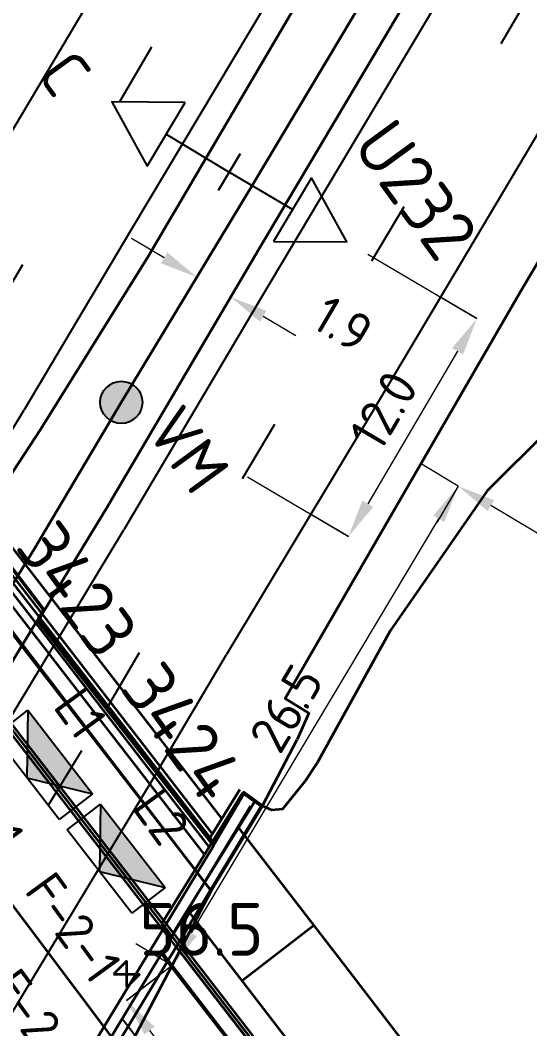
# Model space of a CAD drawing. Header units: metres. Extents: x 134219 to 139080, y 438661 to 444352.
# Drawn here: x 135457.9 to 135482.09, y 443121.23 to 443169.06 of the extents above; entities that cross this region are included whole.
import ezdxf
from ezdxf.enums import TextEntityAlignment as Align

# ---------------------------------------------------------------- set-up
doc = ezdxf.new("R2010")
doc.units = ezdxf.units.M
doc.linetypes.add('13strp', pattern=[4, 1, -3])
doc.linetypes.add('39strp', pattern=[12, 3, -9])
doc.layers.get('DEFPOINTS').update_dxf_attribs({"color": 193})
for name, color, linetype, lineweight in [('B-WE-KL-ET_LS_HULPSTUK_MOF-S', 10, 'Continuous', 25), ('N-WE-KL-ET-T18', 1, 'Continuous', 18), ('N-WE-KL-ET-T25', 7, 'Continuous', 25), ('N-WE-KL-ET_LS_OV_ARMATUUR-S', 7, 'Continuous', 25), ('N-WE-KL-ET_LS_OV_ARMATUUR-T18', 1, 'Continuous', 25), ('N-WE-KL-ET_LS_OV_KABEL-G', 10, 'KL-LS-OV-N', 35), ('N-WE-KL-ET_LS_OV_KABEL-M', 7, 'Continuous', 18), ('Utd-geleiderail-nw', 8, 'glm a2ee v014$0$f2m40080', 35), ('Utd-ondergr-bs', 8, 'Continuous', 35), ('Utd-ondergr-nw', 8, '13strp', 35)]:
    doc.layers.add(name, color=color, linetype=linetype, lineweight=lineweight)
for name, color, linetype in [('N-WE-KL-ET_LS_OV_ARMATUUR-T25', 2, 'Continuous'), ('Utd-weg-bs', 8, 'Continuous'), ('Utd-weg-nw', 8, 'Continuous')]:
    doc.layers.add(name, color=color, linetype=linetype)
doc.styles.add('dtm a2ee v011$0$rtw_iso', font='NLCS-ISO.ttf')
doc.styles.add('ISO18', font='NLCS-ISO.ttf')
doc.styles.add('ISO25', font='NLCS-ISO.ttf')
doc.styles.add('NLCS-ISO', font='NLCS-ISO.ttf')
doc.styles.add('NLCS_18', font='NLCS-ISO.ttf', dxfattribs={"height": 1.799999952316284})
doc.linetypes.add('glm a2ee v014$0$f2m40080', pattern='A,2,-1,[160,RTW.shx,S=0.5,R=0,X=0,Y=0],-1', length=4)
doc.linetypes.add('KL-LS-OV-N', pattern='A,4,-1,[103,NLCS.SHX,S=0.75,R=0,X=0,Y=0],-1,4,-1.5,["0V",Standard,S=1,R=0,X=0,Y=-0.5],-3', length=14.5)
doc.dimstyles.new('NLCS_t18_pijl_Dimension_l3_h1', dxfattribs={"dimtxt": 1.799999952316284, "dimasz": 1.8, "dimexe": 2, "dimexo": 2, "dimgap": 0.7, "dimtad": 1, "dimdec": 1, "dimzin": 0, "dimdsep": 46, "dimtxsty": 'NLCS_18', "dimcen": 2.5, "dimdle": 2, "dimclrd": 256, "dimclre": 256, "dimclrt": 256, "dimadec": 1, "dimazin": 0, "dimtfac": 1, "dimtdec": 1, "dimtofl": 0, "dimtmove": 1, "dimatfit": 0, "dimfxl": 0, "dimtolj": 1, "dimtzin": 0, "dimlwd": 18, "dimlwe": 18, "dimarcsym": 0})

# ---------------------------------------------------------------- blocks, each defined once
blk = doc.blocks.new('SKL-ET_OV_ARMATUUR_SPECIAAL_1x70W-SO (1)')
blk.add_hatch(color=256).paths.add_polyline_path([(-2.5, -2), (2.5, -2), (0, 0)])
for p, q in [((-2.5, 0), (-2.5, -2)), ((2.5, 0), (-2.5, 0)), ((-2.5, -2), (0, 0)), ((0, 0), (2.5, -2)), ((2.5, -2), (2.5, 0)), ((-2.5, -2), (2.5, -2))]:
    blk.add_line(p, q)
at = {"layer": 'N-WE-KL-ET_LS_OV_ARMATUUR-T18', "style": 'NLCS-ISO', "flags": 1}
for tag, p in [('TYPE_ARMATUUR', (0, -8.680527452786919)), ('VERMOGEN_LAMP', (0, -12.46503754856531)), ('SPIEGELSTAND', (0, -16.24954764434369)), ('POSITIE_ARMATUUR', (0, -20.03405774012208)), ('KABELAANSLUITNG', (0, -23.81856783590047)), ('VOEDINGSPUNT', (0, -31.38758802745724))]:
    blk.add_attdef(tag, p, '', height=1.8, dxfattribs=at)
at = {"layer": 'N-WE-KL-ET_LS_OV_ARMATUUR-T18', "style": 'NLCS-ISO'}
for tag, p in [('FASE-AANSLUITING', (0, -27.60307793167885)), ('GROEPSNUMMER', (0, -35.17209812323563))]:
    blk.add_attdef(tag, p, '', height=1.8, dxfattribs=at)
at = {"layer": 'N-WE-KL-ET_LS_OV_ARMATUUR-T25', "style": 'NLCS-ISO'}
for tag, p, height in [('MASTNUMMER', (0, 6.359873503795825), 2.5), ('TYPE_SYMBOOL', (0, 2.575363408017438), 2.25)]:
    blk.add_attdef(tag, p, '', height=height, dxfattribs=at)
blk = doc.blocks.new('*D163')
at = {"layer": 'DEFPOINTS', "color": 0, "transparency": 16777216}
for p in [(135462.9479533899, 443122.5792926289), (135474.9688855823, 443106.9088857587), (135474.9688855823, 443106.9088857587)]:
    blk.add_point(p, dxfattribs=at)
at = {"layer": 'N-WE-KL-ET_LS_OV_KABEL-M', "lineweight": 18, "transparency": 16777216}
for p, q in [((135462.9479533899, 443122.5792926289), (135464.5348260435, 443123.7965991561)), ((135474.9688855823, 443106.9088857587), (135476.5557582359, 443108.1261922859))]:
    blk.add_line(p, q, dxfattribs=at)
at = {"layer": 'N-WE-KL-ET_LS_OV_KABEL-M', "linetype": 'Continuous', "lineweight": 18, "transparency": 16777216}
blk.add_line((135464.0435292644, 443121.1511072407), (135473.8733097078, 443108.3370711469), dxfattribs=at)
at = {"layer": 'N-WE-KL-ET_LS_OV_KABEL-M', "transparency": 16777216}
for points in [[(135464.2815601624, 443121.3337032198), (135463.8054983663, 443120.9685112616), (135462.9479533899, 443122.5792926289)], [(135474.1113406059, 443108.519667126), (135473.6352788098, 443108.1544751679), (135474.9688855823, 443106.9088857587)]]:
    blk.add_solid(points, dxfattribs=at)
at = {"layer": 'N-WE-KL-ET_LS_OV_KABEL-M', "transparency": 16777216, "insert": (135470.22791759, 443115.7179344011), "char_height": 1.799999952316284, "attachment_point": 5, "rotation": 307.49218873004475, "style": 'NLCS_18'}
blk.add_mtext('\\A1;19.8', dxfattribs=at)
blk = doc.blocks.new('*D168')
at = {"layer": 'DEFPOINTS', "color": 0, "transparency": 16777216}
for p in [(135478.6967495736, 443146.9637489363), (135478.6967495735, 443146.9637489363), (135465.1130297086, 443124.2401452051)]:
    blk.add_point(p, dxfattribs=at)
at = {"layer": 'N-WE-KL-ET_LS_OV_KABEL-M', "lineweight": 18, "transparency": 16777216}
for p, q in [((135478.6967495735, 443146.9637489363), (135476.9800848236, 443147.9899370947)), ((135465.1130297086, 443124.2401452051), (135463.3963649587, 443125.2663333635))]:
    blk.add_line(p, q, dxfattribs=at)
at = {"layer": 'N-WE-KL-ET_LS_OV_KABEL-M', "linetype": 'Continuous', "lineweight": 18, "transparency": 16777216}
blk.add_line((135466.0365990511, 443125.78514348), (135477.773180231, 443145.4187506614), dxfattribs=at)
at = {"layer": 'N-WE-KL-ET_LS_OV_KABEL-M', "transparency": 16777216}
for points in [[(135477.5156805185, 443145.5726788852), (135478.0306799435, 443145.2648224377), (135478.6967495735, 443146.9637489363)], [(135465.7790993387, 443125.9390717038), (135466.2940987636, 443125.6312152562), (135465.1130297086, 443124.2401452051)]]:
    blk.add_solid(points, dxfattribs=at)
at = {"layer": 'N-WE-KL-ET_LS_OV_KABEL-M', "transparency": 16777216, "insert": (135470.5315578616, 443136.4228975851), "char_height": 1.799999952316284, "attachment_point": 5, "rotation": 59.12985453033026, "style": 'NLCS_18'}
blk.add_mtext('\\A1;26.5', dxfattribs=at)
blk = doc.blocks.new('*D169')
at = {"layer": 'DEFPOINTS', "color": 0, "transparency": 16777216}
for p in [(135478.6967495735, 443146.9637489361), (135478.6967495734, 443146.963748936), (135495.237594398, 443137.075959786, 0.9364888287046971)]:
    blk.add_point(p, dxfattribs=at)
at = {"layer": 'N-WE-KL-ET_LS_OV_KABEL-M', "lineweight": 18, "transparency": 16777216}
for p, q in [((135478.6967495734, 443146.963748936), (135477.670561415, 443145.2470841861)), ((135495.140757971, 443136.9139664134), (135494.2114062395, 443135.359295036))]:
    blk.add_line(p, q, dxfattribs=at)
at = {"layer": 'N-WE-KL-ET_LS_OV_KABEL-M', "linetype": 'Continuous', "lineweight": 18, "transparency": 16777216}
blk.add_line((135493.692596123, 443137.9995291284), (135480.2417478483, 443146.0401795935), dxfattribs=at)
at = {"layer": 'N-WE-KL-ET_LS_OV_KABEL-M', "transparency": 16777216}
for points in [[(135480.395676072, 443146.297679306), (135480.0878196245, 443145.782679881), (135478.6967495734, 443146.963748936)], [(135493.8465243467, 443138.2570288409), (135493.5386678993, 443137.742029416), (135495.2375943979, 443137.0759597859)]]:
    blk.add_solid(points, dxfattribs=at)
at = {"layer": 'N-WE-KL-ET_LS_OV_KABEL-M', "transparency": 16777216, "insert": (135487.7881225001, 443143.3931861405), "char_height": 1.799999952316284, "attachment_point": 5, "rotation": 329.12985453046315, "style": 'NLCS_18'}
blk.add_mtext('\\A1;19.3', dxfattribs=at)
blk = doc.blocks.new('SKL-ET_OV_ARMATUUR_HD_NATRIUM_1x250W-SO')
for points in [[(3.492758620689642, -1.757241379310358), (6.492758620689642, 0), (3.492758620689642, 1.757241379310358)], [(3.492758620689642, 1.757241379310358), (3.492758620689642, -1.757241379310358)], [(0, 1), (0, -1)], [(3.492758620689642, 0), (0, 0)]]:
    blk.add_lwpolyline(points)
at = {"layer": 'N-WE-KL-ET-T18', "linetype": 'ByBlock', "style": 'NLCS-ISO'}
blk.add_attdef('GROEPSNUMMER', text='', height=1.8, dxfattribs=at).set_placement((-2, -4), align=Align.RIGHT)
blk.add_attdef('FASE-AANSLUITING', (10, -4), '', height=1.8, dxfattribs=at)
at = {"layer": 'N-WE-KL-ET-T18', "linetype": 'ByBlock', "style": 'NLCS-ISO', "flags": 1}
for tag, p in [('TYPE_ARMATUUR', (7.764580914155385, -13.45573048555232)), ('TYPE_FABRIKAAT', (7.764580914155385, -17.24024058133071)), ('VERMOGEN_LAMP', (7.764580914155385, -21.0247506771091)), ('SPIEGELSTAND', (7.764580914155385, -24.80926077288748)), ('HOOGTE_LICHTMAST', (7.764580914155385, -28.59377086866587)), ('UITLEGGERHOEK', (7.764580914155385, -32.37828096444426)), ('TYPE_LICHTMAST', (7.764580914155385, -36.16279106022265)), ('BOTSVRIENDELIJK', (7.764580914155385, -39.94730115600103)), ('POSITIE_LICHTMAST', (7.764580914155385, -43.73181125177942)), ('KABELAANSLUITING', (7.764580914155385, -47.51632134755781)), ('VOEDINGSPUNT', (7.764580914155385, -51.30083144333619))]:
    blk.add_attdef(tag, p, '', height=1.8, dxfattribs=at)
at = {"layer": 'N-WE-KL-ET-T25', "linetype": 'ByBlock', "style": 'NLCS-ISO'}
blk.add_attdef('MASTNUMMER', text='', height=2.5, dxfattribs=at).set_placement((4, 4.309930667947768), align=Align.MIDDLE)
at = {"layer": 'N-WE-KL-ET-T25', "linetype": 'ByBlock', "style": 'NLCS-ISO', "flags": 1}
blk.add_attdef('TYPE_SYMBOOL', (7.764580914155385, -10.05561887920129), '', height=2.5, dxfattribs=at)
blk = doc.blocks.new('*U10')
for points in [[(-0.3420201433256684, 0.939692620785908), (-0.1736481776669306, -0.9848077530122077), (-0.1736481776669301, 0.9848077530122077)], [(-0.1736481776669301, 0.9848077530122077), (-3.05311331771918e-16, -0.9999999999999997), (1.387778780781446e-16, 0.9999999999999997)], [(-3.05311331771918e-16, -0.9999999999999997), (-0.1736481776669301, 0.9848077530122077), (-0.1736481776669306, -0.9848077530122077)], [(0.17364817766693, -0.9848077530122077), (1.387778780781446e-16, 0.9999999999999997), (-3.05311331771918e-16, -0.9999999999999997)], [(1.387778780781446e-16, 0.9999999999999997), (0.17364817766693, -0.9848077530122077), (0.1736481776669304, 0.9848077530122078)], [(0.3420201433256683, -0.939692620785908), (0.1736481776669304, 0.9848077530122078), (0.17364817766693, -0.9848077530122077)], [(0.1736481776669304, 0.9848077530122078), (0.3420201433256683, -0.939692620785908), (0.3420201433256688, 0.9396926207859082)], [(-0.9396926207859077, 0.3420201433256687), (-0.8660254037844386, -0.4999999999999998), (-0.8660254037844379, 0.4999999999999999)], [(-0.8660254037844379, 0.4999999999999999), (-0.766044443118978, -0.642787609686539), (-0.7660444431189775, 0.642787609686539)], [(-0.766044443118978, -0.642787609686539), (-0.8660254037844379, 0.4999999999999999), (-0.8660254037844386, -0.4999999999999998)], [(-0.7660444431189775, 0.642787609686539), (-0.6427876096865394, -0.7660444431189777), (-0.6427876096865388, 0.7660444431189777)], [(-0.6427876096865394, -0.7660444431189777), (-0.7660444431189775, 0.642787609686539), (-0.766044443118978, -0.642787609686539)], [(-0.6427876096865388, 0.7660444431189777), (-0.5000000000000001, -0.8660254037844383), (-0.4999999999999996, 0.8660254037844383)], [(-0.5000000000000001, -0.8660254037844383), (-0.6427876096865388, 0.7660444431189777), (-0.6427876096865394, -0.7660444431189777)], [(-0.4999999999999996, 0.8660254037844383), (-0.3420201433256689, -0.939692620785908), (-0.3420201433256684, 0.939692620785908)], [(-0.3420201433256689, -0.939692620785908), (-0.4999999999999996, 0.8660254037844383), (-0.5000000000000001, -0.8660254037844383)], [(-0.1736481776669306, -0.9848077530122077), (-0.3420201433256684, 0.939692620785908), (-0.3420201433256689, -0.939692620785908)], [(0.4999999999999994, -0.8660254037844383), (0.3420201433256688, 0.9396926207859082), (0.3420201433256683, -0.939692620785908)], [(0.3420201433256688, 0.9396926207859082), (0.4999999999999994, -0.8660254037844383), (0.5, 0.8660254037844385)], [(0.6427876096865387, -0.7660444431189778), (0.5, 0.8660254037844385), (0.4999999999999994, -0.8660254037844383)], [(0.5, 0.8660254037844385), (0.6427876096865387, -0.7660444431189778), (0.6427876096865393, 0.7660444431189779)], [(0.7660444431189773, -0.6427876096865391), (0.6427876096865393, 0.7660444431189779), (0.6427876096865387, -0.7660444431189778)], [(0.6427876096865393, 0.7660444431189779), (0.7660444431189773, -0.6427876096865391), (0.766044443118978, 0.6427876096865391)], [(0.8660254037844379, -0.4999999999999999), (0.766044443118978, 0.6427876096865391), (0.7660444431189773, -0.6427876096865391)], [(0.766044443118978, 0.6427876096865391), (0.8660254037844379, -0.4999999999999999), (0.8660254037844386, 0.4999999999999999)], [(0.9396926207859077, -0.3420201433256688), (0.8660254037844386, 0.4999999999999999), (0.8660254037844379, -0.4999999999999999)], [(0.8660254037844386, 0.4999999999999999), (0.9396926207859077, -0.3420201433256688), (0.9396926207859083, 0.3420201433256687)], [(-1, 1.502162109978666e-16), (-0.984807753012208, -0.1736481776669302), (-0.9848077530122072, 0.1736481776669304)], [(-0.9848077530122072, 0.1736481776669304), (-0.9396926207859083, -0.3420201433256685), (-0.9396926207859077, 0.3420201433256687)], [(-0.9396926207859083, -0.3420201433256685), (-0.9848077530122072, 0.1736481776669304), (-0.984807753012208, -0.1736481776669302)], [(-0.8660254037844386, -0.4999999999999998), (-0.9396926207859077, 0.3420201433256687), (-0.9396926207859083, -0.3420201433256685)], [(0.9848077530122072, -0.1736481776669305), (0.9396926207859083, 0.3420201433256687), (0.9396926207859077, -0.3420201433256688)], [(0.9396926207859083, 0.3420201433256687), (0.9848077530122072, -0.1736481776669305), (0.984807753012208, 0.1736481776669304)], [(1, 2.775557561562891e-17), (0.984807753012208, 0.1736481776669304), (0.9848077530122072, -0.1736481776669305)]]:
    blk.add_solid(points)
blk = doc.blocks.new('SKL-ET_HULP_MOF-SO')
blk.add_circle((0, 2.775557561562891e-17), 1)
blk.add_blockref('*U10', (0, 0))
at = {"style": 'ISO25'}
blk.add_attdef('SM', text='', height=2.25, dxfattribs=at).set_placement((0, 2.5), align=Align.MIDDLE)
blk = doc.blocks.new('RVMXE')
at = {"style": 'ISO25'}
blk.add_attdef('E', text='', height=2.25, dxfattribs=at).set_placement((5.5, 2.625), align=Align.MIDDLE)
blk = doc.blocks.new('dtm a2ee v011$0$hecto-flat-107')
at = {"layer": 'Utd-ondergr-bs'}
for p, q in [((0, 0.625), (-0.625, 0)), ((0, -0.625), (0, 0.625)), ((-0.625, 0), (0.625, 0)), ((0.625, 0), (0, -0.625))]:
    blk.add_line(p, q, dxfattribs=at)
blk = doc.blocks.new('*D551')
at = {"layer": 'DEFPOINTS', "color": 0, "transparency": 16777216}
for p in [(135466.2893690989, 443156.8733779022), (135466.2893690991, 443156.8733779025), (135467.890886436, 443155.9303927873)]:
    blk.add_point(p, dxfattribs=at)
at = {"layer": 'N-WE-KL-ET_LS_OV_KABEL-M', "linetype": 'Continuous', "lineweight": 18, "transparency": 16777216}
for p, q in [((135464.738275396, 443157.7866732131), (135463.1871816929, 443158.6999685236)), ((135469.4419801393, 443155.0170974771), (135470.9930738424, 443154.1038021666))]:
    blk.add_line(p, q, dxfattribs=at)
at = {"layer": 'N-WE-KL-ET_LS_OV_KABEL-M', "lineweight": 18, "transparency": 16777216}
for p, q in [((135466.2893690991, 443156.8733779025), (135467.3041416664, 443158.5968153505)), ((135467.8908864362, 443155.9303927877), (135468.9056590035, 443157.6538302356))]:
    blk.add_line(p, q, dxfattribs=at)
at = {"layer": 'N-WE-KL-ET_LS_OV_KABEL-M', "transparency": 16777216}
for points in [[(135464.8904912811, 443158.0451888303), (135464.5860595109, 443157.528157596), (135466.2893690991, 443156.8733779025)], [(135469.5941960244, 443155.2756130943), (135469.2897642542, 443154.75858186), (135467.8908864362, 443155.9303927877)]]:
    blk.add_solid(points, dxfattribs=at)
at = {"layer": 'N-WE-KL-ET_LS_OV_KABEL-M', "transparency": 16777216, "insert": (135473.221931565, 443154.6481887819), "char_height": 1.799999952316284, "attachment_point": 5, "rotation": 329.51011229749133, "style": 'NLCS_18'}
blk.add_mtext('\\A1;1.9', dxfattribs=at)
blk = doc.blocks.new('*D553')
at = {"layer": 'DEFPOINTS', "color": 0, "transparency": 16777216}
for p in [(135479.5771270354, 443154.9066982163, 0.1681753068262123), (135473.4858346001, 443144.5763985945, 0.1681753068262123), (135473.4858346001, 443144.5763985945)]:
    blk.add_point(p, dxfattribs=at)
at = {"layer": 'N-WE-KL-ET_LS_OV_KABEL-M', "lineweight": 18, "transparency": 16777216}
for p, q in [((135479.5710684155, 443154.9102706999), (135477.854326963, 443155.9225524928)), ((135473.4797759803, 443144.579971078), (135471.7630345278, 443145.5922528709))]:
    blk.add_line(p, q, dxfattribs=at)
at = {"layer": 'N-WE-KL-ET_LS_OV_KABEL-M', "linetype": 'Continuous', "lineweight": 18, "transparency": 16777216}
blk.add_line((135478.6628581865, 443153.3561781514), (135474.4001034488, 443146.1269186595), dxfattribs=at)
at = {"layer": 'N-WE-KL-ET_LS_OV_KABEL-M', "transparency": 16777216}
for points in [[(135478.4044381757, 443153.5085562929), (135478.9212781974, 443153.2038000099), (135479.5771270353, 443154.9066982164)], [(135474.141683438, 443146.279296801), (135474.6585234597, 443145.974540518), (135473.4858346001, 443144.5763985945)]]:
    blk.add_solid(points, dxfattribs=at)
at = {"layer": 'N-WE-KL-ET_LS_OV_KABEL-M', "transparency": 16777216, "insert": (135475.1532407803, 443150.5542318145), "char_height": 1.799999952316284, "attachment_point": 5, "rotation": 59.47414416328674, "style": 'NLCS_18'}
blk.add_mtext('\\A1;12.0', dxfattribs=at)

msp = doc.modelspace()

# ---------------------------------------------------------------- linework, layer by layer
at = {"layer": 'N-WE-KL-ET_LS_OV_KABEL-G', "flags": 128}
msp.add_lwpolyline([(135491.8305463458, 443199.5768753319), (135468.9108058796, 443161.2136125599), (135462.7025528712, 443150.9347932998)], dxfattribs=at)
at = {"layer": 'N-WE-KL-ET_LS_OV_KABEL-G', "extrusion": (0.8601736362114977, -0.5100012897696338, 0), "elevation": -109486.102881262, "flags": 128}
msp.add_lwpolyline([(450272.9039893216, 0), (450264.8055175836, 2.54747464147556)], dxfattribs=at)
at = {"layer": 'N-WE-KL-ET_LS_OV_KABEL-G', "extrusion": (-0.850143433481511, 0.5265511774825575, 0), "elevation": 118178.7627458325, "flags": 128}
msp.add_lwpolyline([(-448055.9036670576, 0), (-448061.8058346168, 2.54747464147556)], dxfattribs=at)
at = {"layer": 'N-WE-KL-ET_LS_OV_KABEL-M', "elevation": 0.1681753068262123}
msp.add_lwpolyline([(135474.4051724729, 443157.9563568763), (135479.5771270354, 443154.9066982164)], dxfattribs=at)
at = {"layer": 'N-WE-KL-ET_LS_OV_KABEL-M'}
for points in [[(135468.6896918125, 443147.404458704), (135473.4858346001, 443144.5763985944)], [(135465.1130297086, 443124.240145205), (135462.9479533899, 443122.5792926289)]]:
    msp.add_lwpolyline(points, dxfattribs=at)
at = {"layer": 'Utd-geleiderail-nw', "linetype": 'Continuous', "flags": 128}
msp.add_lwpolyline([(135465.2998525155, 443125.1186793674), (135469.9520474601, 443119.117256732), (135475.0234645517, 443112.5065391938), (135477.360801687, 443109.4438255341), (135481.1210216054, 443104.5166471936), (135487.1986770923, 443096.5118521524), (135497.0472540325, 443083.4722315684), (135512.2676157112, 443065.0961705401), (135512.697674943, 443064.5743059492)], dxfattribs=at)
at = {"layer": 'Utd-ondergr-bs', "flags": 128}
for points in [[(135489.17, 443201.041), (135477.196, 443180.342), (135463.973, 443157.845), (135458.872, 443149.654)], [(135493.05, 443198.359), (135481.127, 443178.243), (135469.209, 443158.17), (135461.984, 443145.894)], [(135504.738, 443190.64), (135498.168, 443178.044), (135495.388, 443170.994), (135490.646, 443158.242), (135487.816, 443153.568), (135486.019, 443151.71), (135482.977, 443149.635), (135480.064, 443146.736), (135475.463, 443140.097), (135471.985, 443133.812)], [(135500.517, 443187.688), (135494.054, 443177.104), (135481.628, 443156.156), (135470.483, 443136.903), (135471.602, 443136.197), (135471.042, 443134.951)], [(135448.334, 443158.781), (135446.048, 443155.002), (135466.965, 443127.778), (135469.401, 443131.808)], [(135469.401, 443131.808), (135468.511, 443132.454), (135467.092, 443130.051), (135462.054, 443136.486), (135458.8, 443140.64), (135459.056, 443141.082), (135455.931, 443145.174), (135455.653, 443144.705), (135452.625, 443148.657), (135447.438, 443155.426), (135449.106, 443158.234), (135448.334, 443158.781)], [(135466.965, 443127.778), (135462.895, 443120.003), (135441.517, 443148.401), (135446.048, 443155.002)], [(135455.931, 443145.174), (135458.872, 443149.654)], [(135459.056, 443141.082), (135461.984, 443145.894)], [(135431.07, 443095.104), (135458.71, 443140.594)], [(135467.073, 443129.913), (135462.006, 443136.384), (135458.71, 443140.594)], [(135469.401, 443131.808), (135471.042, 443134.951)], [(135469.401, 443131.808), (135469.829, 443131.616), (135470.371, 443131.666), (135471.435, 443132.981), (135471.985, 443133.812)], [(135438.396, 443081.438), (135468.841, 443131.785)], [(135439.44, 443084.294), (135467.073, 443129.913)]]:
    msp.add_lwpolyline(points, dxfattribs=at)
for points in [[(135469.335, 443131.795), (135438.544, 443080.85), (135437.846, 443081.655), (135439.41, 443084.252), (135431.038, 443095.064), (135430.77, 443094.604), (135427.871, 443098.313), (135428.066, 443098.637), (135419.602, 443109.641), (135418.113, 443107.118), (135417.418, 443107.576), (135448.349, 443158.709), (135449.04, 443158.22), (135447.378, 443155.422), (135455.658, 443144.616), (135455.936, 443145.085), (135458.996, 443141.078), (135458.74, 443140.636), (135467.098, 443129.962), (135468.526, 443132.381)], [(135448.334, 443158.781), (135449.106, 443158.234), (135447.438, 443155.426), (135452.625, 443148.657), (135455.653, 443144.705), (135455.931, 443145.174), (135459.056, 443141.082), (135458.8, 443140.64), (135462.054, 443136.486), (135467.092, 443130.051), (135468.511, 443132.454), (135469.401, 443131.808), (135466.965, 443127.778), (135446.048, 443155.002)], [(135446.048, 443155.002), (135466.965, 443127.778), (135462.895, 443120.003), (135441.517, 443148.401)], [(135431.07, 443095.104), (135458.71, 443140.594), (135462.006, 443136.384), (135467.073, 443129.913), (135439.44, 443084.294), (135434.389, 443090.818)]]:
    msp.add_lwpolyline(points, close=True, dxfattribs=at)
at = {"layer": 'Utd-ondergr-nw', "linetype": 'Continuous'}
for p, q in [((135439.3076521234, 443158.8939605615), (135470.0705992689, 443119.2091559631)), ((135439.4262039326, 443158.9858597927), (135470.1891510776, 443119.3010551941)), ((135439.1891003145, 443158.8020613302), (135469.9520474601, 443119.117256732)), ((135467.4781507687, 443131.212406113), (135447.0897913181, 443157.5137892985)), ((135466.8790090966, 443129.8634212546), (135446.2290463646, 443156.5022777988)), ((135466.9166559128, 443130.3045228985), (135446.5282964621, 443156.6059060839)), ((135467.028954884, 443130.4860995414), (135446.6405954334, 443156.7874827269)), ((135466.6554132312, 443129.4989752698), (135446.0054504993, 443156.1378318141)), ((135466.2052152696, 443128.773961397), (135445.5552525375, 443155.4128179413)), ((135466.9166559127, 443130.3045228985), (135468.3261982274, 443132.5836173448)), ((135464.6302222002, 443126.2273489825), (135468.4569998681, 443132.4148806654)), ((135465.1722521711, 443125.7729530869), (135469.0523403973, 443132.0466828187))]:
    msp.add_line(p, q, dxfattribs=at)
at = {"layer": 'Utd-ondergr-nw', "linetype": 'Continuous', "flags": 128}
for points in [[(135468.2617819497, 443130.7684257925), (135473.4819770955, 443123.9988006686), (135479.6089109874, 443116.0120929097), (135485.7158589839, 443108.0100927904), (135491.8027829168, 443099.9928503233), (135497.8696447428, 443091.960415616), (135503.916406544, 443083.9128388714), (135509.9430305281, 443075.8501703867), (135515.949479029, 443067.7724605536), (135521.935714506, 443059.6797598577), (135527.9016995454, 443051.5721188782), (135533.8473968599, 443043.4495882882), (135539.7727692887, 443035.3122188532), (135545.6777797983, 443027.1600614319), (135551.5623914825, 443018.9931669751), (135557.4265675622, 443010.8115865259)], [(135465.8450532642, 443126.860807789), (135470.0735261567, 443121.3772625328), (135476.1939168614, 443113.3990840847), (135482.2943430145, 443105.4056296074), (135488.3747664885, 443097.3969490603), (135494.4351492807, 443089.3730924974), (135500.4754535135, 443081.3341100679), (135506.4956414354, 443073.2800520153), (135512.49567542, 443065.2109686775), (135518.4755179672, 443057.1269104863), (135524.435131703, 443049.0279279668), (135530.3744793798, 443040.914071738), (135536.2935238767, 443032.7853925111), (135542.1922281997, 443024.6419410906), (135548.0705554819, 443016.4837683729), (135553.9284689836, 443008.3109253464)], [(135471.8411577341, 443126.1266391234), (135468.4344590889, 443123.5028285876)], [(135464.6444302088, 443124.7332000759), (135468.2900343863, 443120.0055274617), (135474.4070013304, 443112.031812025), (135480.504014891, 443104.0428291048), (135486.581036962, 443096.038628632), (135492.6380295621, 443088.019260633), (135498.6749548348, 443079.9847752288), (135504.6917750497, 443071.9352226349), (135510.6884526014, 443063.870653161), (135516.6649500109, 443055.7911172105), (135522.6212299249, 443047.6966652806), (135528.557255117, 443039.5873479617), (135534.4729884867, 443031.4632159368), (135540.3683930608, 443023.3243199817), (135546.2434319932, 443015.1707109647), (135552.0980685646, 443007.0024398455)], [(135464.6832097402, 443124.7975420025), (135468.345520797, 443120.0482036639), (135474.462594258, 443112.074349378), (135480.5597139882, 443104.0852273426), (135486.6368418807, 443096.0808874897), (135492.6939399533, 443088.0613798465), (135498.7309703493, 443080.0267545349), (135504.7478953372, 443071.9770617711), (135510.7446773114, 443063.9123518659), (135516.7212787918, 443055.8326752235), (135522.6776624247, 443047.738082342), (135528.6137909829, 443039.6286238125), (135534.5296273655, 443031.5043503191), (135540.4251345985, 443023.3653126385), (135546.3002758351, 443015.2115616396), (135552.1550143554, 443007.0431482833)]]:
    msp.add_lwpolyline(points, dxfattribs=at)
at = {"layer": 'Utd-weg-bs', "flags": 128}
for points in [[(135548.547, 443277.812), (135536.764, 443256.798), (135525.912, 443237.73), (135512.576, 443214.82), (135499.117, 443191.862), (135486.039, 443169.69), (135474.602, 443150.465), (135467.703, 443138.985)], [(135536.41, 443271.015), (135524.739, 443250.309), (135512.589, 443229.206), (135505.953, 443217.713), (135494.056, 443197.65), (135482.485, 443177.948), (135469.359, 443155.924), (135462.819, 443144.885)], [(135524.765, 443264.495), (135513.256, 443244.532), (135500.016, 443221.536), (135488.101, 443200.974), (135475.285, 443179.396), (135463.138, 443159.063), (135458.099, 443150.587)], [(135512.506, 443257.631), (135501.875, 443239.163), (135489.479, 443217.805), (135479.736, 443201.209), (135466.53, 443178.947), (135453.177, 443156.533)], [(135455.025, 443145.525), (135458.099, 443150.587)], [(135459.621, 443139.592), (135462.819, 443144.885)], [(135432.007, 443093.894), (135459.569, 443139.497)], [(135464.427, 443133.454), (135467.703, 443138.985)], [(135436.804, 443087.699), (135464.381, 443133.35)]]:
    msp.add_lwpolyline(points, dxfattribs=at)
at = {"layer": 'Utd-weg-bs', "linetype": '39strp', "flags": 128}
for points in [[(135542.377, 443274.357), (135530.851, 443253.841), (135518.19, 443231.412), (135508.239, 443214.434), (135495.696, 443193.242), (135479.1, 443165.218), (135465.243, 443141.957)], [(135518.592, 443261.038), (135506.019, 443239.129), (135493.699, 443217.995), (135481.501, 443197.041), (135469.022, 443175.987), (135455.68, 443153.51)], [(135462.054, 443136.486), (135465.243, 443141.957)], [(135434.389, 443090.818), (135462.006, 443136.384)]]:
    msp.add_lwpolyline(points, dxfattribs=at)
at = {"layer": 'Utd-weg-nw', "linetype": 'Continuous', "flags": 128}
msp.add_lwpolyline([(135462.7885526338, 443121.6539793031), (135465.6346133061, 443117.9631663559), (135471.7464826508, 443109.9960958474), (135477.8384152405, 443102.0137705785), (135483.9103730005, 443094.0162404387), (135489.9623179811, 443086.0035554126), (135495.9942123576, 443077.9757655794), (135502.0060184309, 443069.9329211129), (135507.9976986271, 443061.8750722808), (135513.9692154981, 443053.8022694445), (135519.9205317221, 443045.7145630589), (135525.8516101034, 443037.6120036726), (135531.7624135727, 443029.4946419261), (135537.6529051875, 443021.3625285531), (135543.5230481323, 443013.2157143792), (135549.3728057185, 443005.054250322), (135555.2021413856, 442996.8781873907)], dxfattribs=at)

# ---------------------------------------------------------------- block references
at = {"layer": 'B-WE-KL-ET_LS_HULPSTUK_MOF-S'}
ref = msp.add_blockref('SKL-ET_HULP_MOF-SO', (135462.7025528712, 443150.9347932998), dxfattribs=dict(at, rotation=306.0659960422106))
ref.add_attrib('SM', 'VM', dxfattribs={"layer": '0', "height": 2.25, "rotation": 306.0659960422106, "style": 'ISO25'}).set_placement((135465.858346848, 443148.6988898173, 2.327474641475562), align=Align.MIDDLE)
at = {"layer": 'N-WE-KL-ET_LS_OV_ARMATUUR-S'}
for rotation in [149.1300396533869, 329.3092220637229]:
    msp.add_blockref('SKL-ET_OV_ARMATUUR_HD_NATRIUM_1x250W-SO', (135467.827329098, 443161.8566981453, 0.1681753068262123), dxfattribs=dict(at, rotation=rotation))
ref = msp.add_blockref('SKL-ET_OV_ARMATUUR_SPECIAAL_1x70W-SO (1)', (135458.2220382569, 443133.1348145186), dxfattribs=dict(at, xscale=-1, rotation=127.7661159508937))
ref.add_attrib('MASTNUMMER', '3423', (135457.6113508609, 443144.0652155352), dxfattribs={"layer": 'N-WE-KL-ET_LS_OV_ARMATUUR-T25', "height": 2.5, "rotation": 306.0659960422107, "style": 'ISO25'})
ref.add_attrib('FASE-AANSLUITING_1', 'L1', (135459.4141545814, 443136.5082961023), dxfattribs={"layer": 'N-WE-KL-ET_LS_OV_ARMATUUR-T18', "height": 1.8, "rotation": 306.0659960422107, "style": 'ISO18'})
ref.add_attrib('GROEPSNUMMER', 'F-2-1', (135453.4511319569, 443133.8880674397), dxfattribs={"layer": 'N-WE-KL-ET_LS_OV_ARMATUUR-T18', "height": 1.8, "rotation": 306.0659960422107, "style": 'ISO18'})
ref = msp.add_blockref('SKL-ET_OV_ARMATUUR_SPECIAAL_1x70W-SO (1)', (135461.6675339828, 443128.6874798618), dxfattribs=dict(at, xscale=-1, rotation=127.7661159508937))
ref.add_attrib('MASTNUMMER', '3424', (135462.5893228995, 443137.3678207691), dxfattribs={"layer": 'N-WE-KL-ET_LS_OV_ARMATUUR-T25', "height": 2.5, "rotation": 306.0659960422107, "style": 'ISO25'})
ref.add_attrib('FASE-AANSLUITING_1', 'L2', (135463.1606487847, 443131.723642402), dxfattribs={"layer": 'N-WE-KL-ET_LS_OV_ARMATUUR-T18', "height": 1.8, "rotation": 306.0659960422107, "style": 'ISO18'})
ref.add_attrib('GROEPSNUMMER', 'F-2-1', (135458.0528003402, 443127.7703191792), dxfattribs={"layer": 'N-WE-KL-ET_LS_OV_ARMATUUR-T18', "height": 1.8, "rotation": 306.0659960422107, "style": 'ISO18'})
ref = msp.add_blockref('SKL-ET_OV_ARMATUUR_SPECIAAL_1x70W-SO (1)', (135453.2795243779, 443115.1850455354), dxfattribs=dict(at, rotation=307.7403022039015))
ref.add_attrib('MASTNUMMER', '3420', (135452.4581041948, 443117.8322273603), dxfattribs={"layer": 'N-WE-KL-ET_LS_OV_ARMATUUR-T25', "height": 2.5, "rotation": 306.0659960422107, "style": 'ISO25'})
ref.add_attrib('FASE-AANSLUITING_1', 'L3', (135455.8222525214, 443119.0457646783), dxfattribs={"layer": 'N-WE-KL-ET_LS_OV_ARMATUUR-T18', "height": 1.8, "rotation": 306.0659960422107, "style": 'ISO18'})
ref.add_attrib('GROEPSNUMMER', 'F-2-1', (135456.3986984747, 443123.1998483389), dxfattribs={"layer": 'N-WE-KL-ET_LS_OV_ARMATUUR-T18', "height": 1.8, "rotation": 306.0659960422107, "style": 'ISO18'})
at = {"layer": 'N-WE-KL-ET_LS_OV_ARMATUUR-T18'}
ref = msp.add_blockref('RVMXE', (135467.827329098, 443161.8566981453, 0.1681753068262123), dxfattribs=dict(at, rotation=306.0659960422107))
ref.add_attrib('E', 'C', dxfattribs={"layer": '0', "height": 2.25, "rotation": 306.0659960422107, "style": 'ISO25'}).set_placement((135460.017394933, 443166.5260312046, 0.1681753068262123), align=Align.MIDDLE)
at = {"layer": 'Utd-ondergr-bs'}
msp.add_blockref('dtm a2ee v011$0$hecto-flat-107', (135462.962, 443123.832), dxfattribs=at)

# ---------------------------------------------------------------- texts
at = {"layer": 'N-WE-KL-ET_LS_OV_ARMATUUR-T25', "style": 'ISO25'}
msp.add_text('U232', height=2.5, rotation=306.0659960422106, dxfattribs=at).set_placement((135473.6071406931, 443163.0998775656, 0.1681753068262123))
at = {"layer": 'Utd-ondergr-bs', "color": 7, "style": 'dtm a2ee v011$0$rtw_iso'}
msp.add_text('56.5', height=2.5, dxfattribs=at).set_placement((135463.5534120671, 443124.7002056338))

# ---------------------------------------------------------------- dimensions: what is measured, and where the dimension line sits
at = {"layer": 'N-WE-KL-ET_LS_OV_KABEL-M'}
dim = msp.add_linear_dim(base=(135466.2893690991, 443156.8733779025), p1=(135467.890886436, 443155.9303927873), p2=(135466.2893690989, 443156.8733779022), angle=149.51011229703607, dimstyle='NLCS_t18_pijl_Dimension_l3_h1', dxfattribs=at)
dim.commit()
dim.dimension.update_dxf_attribs({"geometry": '*D551', "text_midpoint": (135472.4101135232, 443153.2694388441), "dimtype": 161})
for p1, p2, distance, picture, middle in [((135479.5771270354, 443154.9066982164, 0.1681753068262123), (135473.4858346001, 443144.5763985944, 0.1681753068262123), -2.9565329058223976e-11, '*D553', (135475.1532407803, 443150.5542318145)), ((135465.1130297086, 443124.240145205), (135478.6967495736, 443146.9637489363), 9.992316754432973e-11, '*D168', (135470.5315578616, 443136.4228975851)), ((135495.237594398, 443137.075959786, 0.9364888287046971), (135478.6967495734, 443146.9637489361), 4.996203573421084e-11, '*D169', (135487.7881225001, 443143.3931861405)), ((135462.9479533899, 443122.5792926289), (135474.9688855823, 443106.9088857587), 0, '*D163', (135470.22791759, 443115.7179344011))]:
    dim = msp.add_aligned_dim(p1=p1, p2=p2, distance=distance, dimstyle='NLCS_t18_pijl_Dimension_l3_h1', dxfattribs=at)
    dim.commit()
    dim.dimension.update_dxf_attribs({"geometry": picture, "text_midpoint": middle})

doc.saveas('drawing.dxf')
